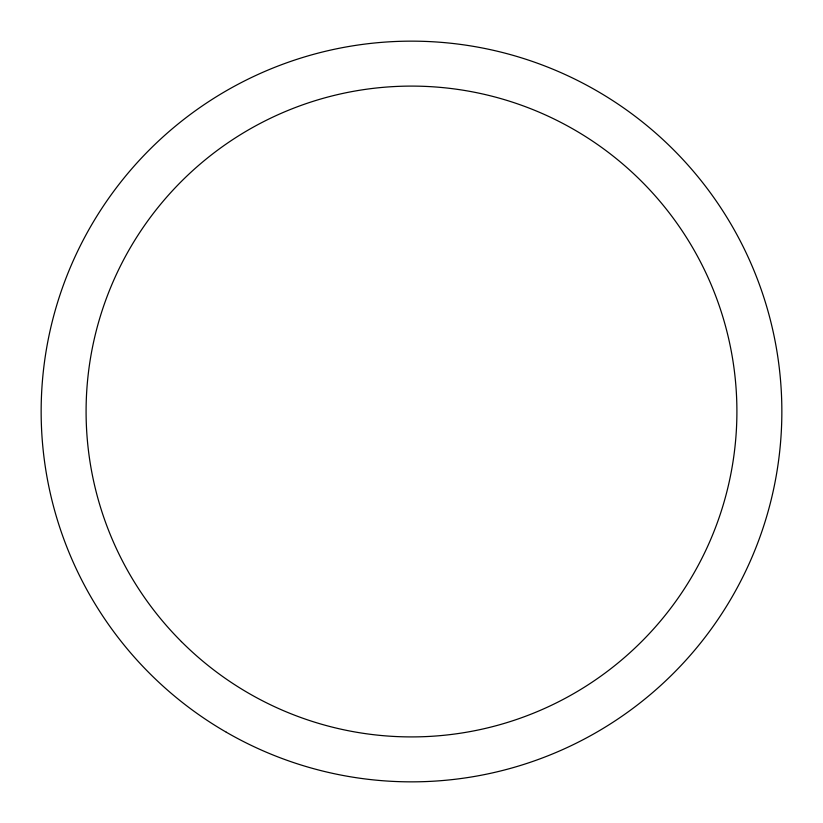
<?xml version="1.0" encoding="UTF-8"?>
<svg xmlns="http://www.w3.org/2000/svg" width="823" height="823" viewBox="0 0 823 823"><rect width="100%" height="100%" fill="white"/><g stroke="black" fill="none" stroke-linecap="round" stroke-linejoin="round"><path stroke-width="1.23" d="M226.325 732.233A370.35 370.35 0 0 0 781.85 411.5A370.35 370.35 0 0 0 226.325 90.767A370.35 370.35 0 0 0 226.325 732.233M181.399 641.601A325.404 325.404 0 0 0 725.814 495.724A325.404 325.404 0 0 0 327.276 97.186A325.404 325.404 0 0 0 181.399 641.601"/></g></svg>
